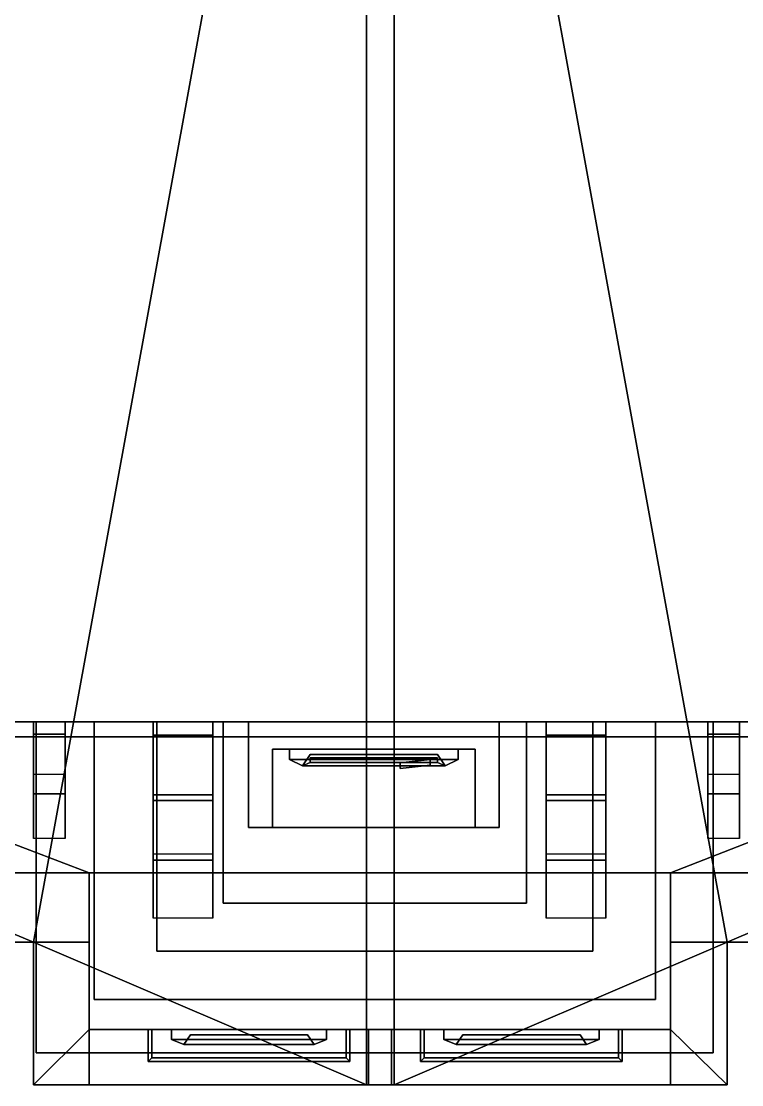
# Model space of a CAD drawing. Extents: x -3.19 to 3.22, y -3.15 to 2.27.
# Drawn here: x -0.96 to 1.018, y -3.149 to -0.227 of the extents above; entities that cross this region are included whole.
import ezdxf

# ---------------------------------------------------------------- set-up
doc = ezdxf.new("R2010")
doc.units = 0

msp = doc.modelspace()

# ---------------------------------------------------------------- linework, layer by layer
for points in [[(-2.0943, -2.2692, 4.6221), (-0.9264, -2.7572, 5.7652), (-0.0121, 2.2683, 6.7343), (-2.0943, 2.2683, 4.6221)], [(-0.0121, 2.2683, 6.7343), (-0.9264, -2.7572, 5.7652), (-0.0121, -3.1493, 6.7343)], [(-0.0121, 2.2683, 6.7343), (-0.0121, -3.1493, 6.7343), (0.0638, -3.1493, 6.7343), (0.0638, 2.2683, 6.7343)], [(0.0638, -3.1493, 6.7343), (0.9781, -2.7572, 5.8105), (0.0638, 2.2683, 6.7343)], [(2.1204, 2.2683, 4.6298), (0.0638, 2.2683, 6.7343), (0.9781, -2.7572, 5.8105), (2.1204, -2.2692, 4.6298)], [(-2.7312, -2.1525, 2.0557), (2.7312, -2.1525, 2.0557), (2.7593, -2.1931, 2.103), (-2.7593, -2.1931, 2.103)], [(-2.7312, -2.1525, 2.0557), (-2.7312, -2.1525), (2.7312, -2.1525), (2.7312, -2.1525, 2.0557)], [(-0.9267, -2.1525, 1.6046), (-0.8395, -2.1525, 1.6046), (-0.8395, -2.35, 1.9935), (-0.9267, -2.35, 1.9935)], [(-0.8395, -2.1525, 1.9343), (-0.9267, -2.1525, 1.9343), (-0.9267, -2.1862, 1.9935), (-0.8395, -2.1862, 1.9935)], [(-0.9267, -2.1525, 1.9343), (-0.9267, -2.1525, 1.6046), (-0.9267, -2.35, 1.9935), (-0.9267, -2.1862, 1.9935)], [(-0.9188, -3.0613, 0.1536), (0.9402, -3.0613, 0.1536), (0.9402, -2.1525, 0.1536), (-0.9188, -2.1525, 0.1536)], [(-0.9188, -3.0613), (-0.9188, -3.0613, 0.1536), (-0.9188, -2.1525, 0.1536), (-0.9188, -2.1525)], [(-0.8395, -2.1525, 1.6046), (-0.8395, -2.1525, 1.9343), (-0.8395, -2.1862, 1.9935), (-0.8395, -2.35, 1.9935)], [(-0.7602, -2.9154, 0.2917), (0.7815, -2.9154, 0.2917), (0.7815, -2.1525, 0.2917), (-0.7602, -2.1525, 0.2917)], [(-0.7602, -2.9154, 0.1536), (-0.7602, -2.9154, 0.2917), (-0.7602, -2.1525, 0.2917), (-0.7602, -2.1525, 0.1536)], [(-0.5979, -2.3527, 1.3494), (-0.5979, -2.1525, 0.6097), (-0.4341, -2.1525, 0.6097), (-0.4341, -2.3527, 1.3494)], [(-0.5979, -2.1525, 1.2205), (-0.5979, -2.1889, 1.3494), (-0.4341, -2.1889, 1.3494), (-0.4341, -2.1525, 1.2205)], [(-0.5979, -2.1525, 0.6097), (-0.5979, -2.3527, 1.3494), (-0.5979, -2.1889, 1.3494), (-0.5979, -2.1525, 1.2205)], [(-0.5882, -2.7822, 0.4279), (0.6095, -2.7822, 0.4279), (0.6095, -2.1525, 0.4279), (-0.5882, -2.1525, 0.4279)], [(-0.5882, -2.7822, 0.2917), (-0.5882, -2.7822, 0.4279), (-0.5882, -2.1525, 0.4279), (-0.5882, -2.1525, 0.2917)], [(-0.4341, -2.1525, 1.2205), (-0.4341, -2.1889, 1.3494), (-0.4341, -2.3527, 1.3494), (-0.4341, -2.1525, 0.6097)], [(-0.4059, -2.6506, 0.5452), (0.4273, -2.6506, 0.5452), (0.4273, -2.1525, 0.5452), (-0.4059, -2.1525, 0.5452)], [(-0.4059, -2.6506, 0.4279), (-0.4059, -2.6506, 0.5452), (-0.4059, -2.1525, 0.5452), (-0.4059, -2.1525, 0.4279)], [(-0.3361, -2.4422, 1.9616), (0.3522, -2.4422, 1.9616), (0.3522, -2.1525, 1.9616), (-0.3361, -2.1525, 1.9616)], [(-0.3361, -2.4422, 0.5452), (-0.3361, -2.4422, 1.9616), (-0.3361, -2.1525, 1.9616), (-0.3361, -2.1525, 0.5452)], [(0.3522, -2.1525, 0.5452), (0.3522, -2.1525, 1.9616), (0.3522, -2.4422, 1.9616), (0.3522, -2.4422, 0.5452)], [(0.4273, -2.1525, 0.4279), (0.4273, -2.1525, 0.5452), (0.4273, -2.6506, 0.5452), (0.4273, -2.6506, 0.4279)], [(0.4812, -2.1525, 0.6097), (0.4812, -2.3527, 1.3494), (0.4812, -2.1889, 1.3494), (0.4812, -2.1525, 1.2205)], [(0.4812, -2.1525, 1.2205), (0.4812, -2.1889, 1.3494), (0.645, -2.1889, 1.3494), (0.645, -2.1525, 1.2205)], [(0.4812, -2.3527, 1.3494), (0.4812, -2.1525, 0.6097), (0.645, -2.1525, 0.6097), (0.645, -2.3527, 1.3494)], [(0.6095, -2.1525, 0.2917), (0.6095, -2.1525, 0.4279), (0.6095, -2.7822, 0.4279), (0.6095, -2.7822, 0.2917)], [(0.645, -2.1525, 1.2205), (0.645, -2.1889, 1.3494), (0.645, -2.3527, 1.3494), (0.645, -2.1525, 0.6097)], [(0.7815, -2.1525, 0.1536), (0.7815, -2.1525, 0.2917), (0.7815, -2.9154, 0.2917), (0.7815, -2.9154, 0.1536)], [(0.925, -2.1525, 1.6046), (1.0123, -2.1525, 1.6046), (1.0123, -2.35, 1.9935), (0.925, -2.35, 1.9935)], [(1.0123, -2.1525, 1.9343), (0.925, -2.1525, 1.9343), (0.925, -2.1862, 1.9935), (1.0123, -2.1862, 1.9935)], [(0.925, -2.1525, 1.9343), (0.925, -2.1525, 1.6046), (0.925, -2.35, 1.9935), (0.925, -2.1862, 1.9935)], [(0.9402, -2.1525), (0.9402, -2.1525, 0.1536), (0.9402, -3.0613, 0.1536), (0.9402, -3.0613)], [(1.0123, -2.1525, 1.6046), (1.0123, -2.1525, 1.9343), (1.0123, -2.1862, 1.9935), (1.0123, -2.35, 1.9935)], [(-0.9267, -2.1862, 1.9935), (-0.9267, -2.35, 1.9935), (-0.9267, -2.4725, 2.1501), (-0.9267, -2.2956, 2.1501)], [(-0.8395, -2.1862, 1.9935), (-0.9267, -2.1862, 1.9935), (-0.9267, -2.2956, 2.1501), (-0.8395, -2.2956, 2.1501)], [(-0.8395, -2.35, 1.9935), (-0.8395, -2.1862, 1.9935), (-0.8395, -2.2956, 2.1501), (-0.8395, -2.4725, 2.1501)], [(-0.5979, -2.1889, 1.3494), (-0.5979, -2.3527, 1.3494), (-0.5979, -2.5325, 1.848), (-0.5979, -2.3687, 1.848)], [(-0.4341, -2.1889, 1.3494), (-0.5979, -2.1889, 1.3494), (-0.5979, -2.3687, 1.848), (-0.4341, -2.3687, 1.848)], [(-0.4341, -2.3527, 1.3494), (-0.4341, -2.1889, 1.3494), (-0.4341, -2.3687, 1.848), (-0.4341, -2.5325, 1.848)], [(0.645, -2.1889, 1.3494), (0.4812, -2.1889, 1.3494), (0.4812, -2.3687, 1.848), (0.645, -2.3687, 1.848)], [(0.4812, -2.1889, 1.3494), (0.4812, -2.3527, 1.3494), (0.4812, -2.5325, 1.848), (0.4812, -2.3687, 1.848)], [(0.645, -2.3527, 1.3494), (0.645, -2.1889, 1.3494), (0.645, -2.3687, 1.848), (0.645, -2.5325, 1.848)], [(0.925, -2.1862, 1.9935), (0.925, -2.35, 1.9935), (0.925, -2.4725, 2.1501), (0.925, -2.2956, 2.1501)], [(1.0123, -2.1862, 1.9935), (0.925, -2.1862, 1.9935), (0.925, -2.2956, 2.1501), (1.0123, -2.2956, 2.1501)], [(1.0123, -2.35, 1.9935), (1.0123, -2.1862, 1.9935), (1.0123, -2.2956, 2.1501), (1.0123, -2.4725, 2.1501)], [(1.7802, -2.1931, 2.1501), (-1.752, -2.1931, 2.1501), (-2.7593, -2.1931, 2.103), (2.7593, -2.1931, 2.103)], [(-0.7732, -2.5666, 2.1501), (-1.752, -2.5666, 2.1501), (-1.752, -2.1931, 2.1501)], [(-1.752, -2.1931, 2.1501), (1.7802, -2.1931, 2.1501), (0.8229, -2.5666, 2.1501), (-0.7732, -2.5666, 2.1501)], [(1.7802, -2.5666, 2.1501), (0.8229, -2.5666, 2.1501), (1.7802, -2.1931, 2.1501)], [(0.2864, -2.4422, 1.8872), (-0.2702, -2.4422, 1.8872), (-0.2702, -2.2277, 1.8872), (0.2864, -2.2277, 1.8872)], [(-0.2702, -2.4422, 1.8872), (-0.2702, -2.4422, 0.5452), (-0.2702, -2.2277, 0.5452), (-0.2702, -2.2277, 1.8872)], [(-0.2702, -2.2277, 0.5452), (0.2864, -2.2277, 0.5452), (0.2864, -2.2277, 1.8872), (-0.2702, -2.2277, 1.8872)], [(-0.2234, -2.2277, 1.664), (-0.2234, -2.2558, 1.664), (0.2395, -2.2558, 1.664), (0.2395, -2.2277, 1.664)], [(0.2395, -2.2277, 0.554), (0.2395, -2.2558, 0.554), (-0.2234, -2.2558, 0.554), (-0.2234, -2.2277, 0.554)], [(-0.2234, -2.2558, 0.554), (-0.2234, -2.2558, 1.3604), (-0.2234, -2.2277, 1.3604), (-0.2234, -2.2277, 0.554)], [(-0.2234, -2.2558, 1.3604), (-0.2234, -2.2558, 1.664), (-0.2234, -2.2277, 1.664), (-0.2234, -2.2277, 1.3604)], [(-0.1875, -2.2733, 1.321), (0.2036, -2.2733, 1.321), (0.1826, -2.242, 1.3492), (-0.1664, -2.242, 1.3492)], [(-0.1875, -2.2733, 1.6205), (-0.1875, -2.2733, 1.321), (-0.1664, -2.242, 1.3492), (-0.1664, -2.242, 1.5719)], [(0.2036, -2.2733, 1.6205), (-0.1875, -2.2733, 1.6205), (-0.1664, -2.242, 1.5719), (0.1826, -2.242, 1.5719)], [(-0.1664, -2.242, 1.5719), (-0.1664, -2.242, 1.3492), (0.1826, -2.242, 1.3492), (0.1826, -2.242, 1.5719)], [(0.2036, -2.2733, 1.321), (0.2036, -2.2733, 1.6205), (0.1826, -2.242, 1.5719), (0.1826, -2.242, 1.3492)], [(0.2395, -2.2558, 1.664), (0.2395, -2.2558, 1.3604), (0.2395, -2.2277, 1.3604), (0.2395, -2.2277, 1.664)], [(0.2395, -2.2558, 1.3604), (0.2395, -2.2558, 0.554), (0.2395, -2.2277, 0.554), (0.2395, -2.2277, 1.3604)], [(0.2864, -2.4422, 0.5452), (0.2864, -2.4422, 1.8872), (0.2864, -2.2277, 1.8872), (0.2864, -2.2277, 0.5452)], [(-2.0943, -2.2692, 4.6221), (-2.0943, -2.7572, 4.6221), (-0.9264, -2.7572, 5.7652)], [(-0.2234, -2.2558, 0.554), (0.2395, -2.2558, 0.554), (0.2036, -2.2733, 0.6011), (-0.1875, -2.2733, 0.6011)], [(0.2395, -2.2558, 1.664), (-0.2234, -2.2558, 1.664), (-0.1875, -2.2733, 1.6205), (0.2036, -2.2733, 1.6205)], [(-0.2234, -2.2558, 1.664), (-0.2234, -2.2558, 1.3604), (-0.1875, -2.2733, 1.321), (-0.1875, -2.2733, 1.6205)], [(-0.2234, -2.2558, 1.3604), (-0.2234, -2.2558, 0.554), (-0.1875, -2.2733, 0.6011), (-0.1875, -2.2733, 1.321)], [(0.2036, -2.2733, 1.321), (-0.1875, -2.2733, 1.321), (-0.1664, -2.2636, 1.2915), (0.1826, -2.2636, 1.2915)], [(-0.1875, -2.2733, 1.321), (-0.1875, -2.2733, 0.6011), (-0.1664, -2.2636, 0.6598), (-0.1664, -2.2636, 1.2915)], [(-0.1875, -2.2733, 0.6011), (0.2036, -2.2733, 0.6011), (0.1826, -2.2636, 0.6598), (-0.1664, -2.2636, 0.6598)], [(-0.1664, -2.2636, 0.6598), (0.1826, -2.2636, 0.6598), (0.1826, -2.2508, 0.6578), (-0.1664, -2.2508, 0.6578)], [(-0.1664, -2.2636, 1.2915), (-0.1664, -2.2636, 0.6598), (-0.1664, -2.2508, 0.6578), (-0.1664, -2.2508, 1.2894)], [(0.1826, -2.2636, 1.2915), (-0.1664, -2.2636, 1.2915), (-0.1664, -2.2508, 1.2894), (0.1826, -2.2508, 1.2894)], [(-0.1664, -2.2508, 1.2894), (-0.1664, -2.2508, 0.6578), (0.1826, -2.2508, 0.6578), (0.1826, -2.2508, 1.2894)], [(0.1626, -2.2555, 1.0066), (0.1626, -2.2711, 1.0066), (0.0801, -2.2801, 1.0066), (0.0801, -2.2646, 1.0066)], [(0.0801, -2.2646, 1.0274), (0.0801, -2.2801, 1.0274), (0.1626, -2.2711, 1.0274), (0.1626, -2.2555, 1.0274)], [(0.0801, -2.2646, 1.0066), (0.0801, -2.2801, 1.0066), (0.0801, -2.2801, 1.0274), (0.0801, -2.2646, 1.0274)], [(0.1626, -2.2711, 1.0274), (0.0801, -2.2801, 1.0274), (0.0801, -2.2801, 1.0066), (0.1626, -2.2711, 1.0066)], [(0.1626, -2.2555, 1.0274), (0.1626, -2.2711, 1.0274), (0.1626, -2.2711, 1.0066), (0.1626, -2.2555, 1.0066)], [(0.1826, -2.2636, 0.6598), (0.1826, -2.2636, 1.2915), (0.1826, -2.2508, 1.2894), (0.1826, -2.2508, 0.6578)], [(0.2036, -2.2733, 0.6011), (0.2036, -2.2733, 1.321), (0.1826, -2.2636, 1.2915), (0.1826, -2.2636, 0.6598)], [(0.2395, -2.2558, 0.554), (0.2395, -2.2558, 1.3604), (0.2036, -2.2733, 1.321), (0.2036, -2.2733, 0.6011)], [(0.2395, -2.2558, 1.3604), (0.2395, -2.2558, 1.664), (0.2036, -2.2733, 1.6205), (0.2036, -2.2733, 1.321)], [(0.9781, -2.7572, 5.8105), (2.1204, -2.7572, 4.6298), (2.1204, -2.2692, 4.6298)], [(-0.9267, -2.35, 1.9935), (-0.8395, -2.35, 1.9935), (-0.8395, -2.4725, 2.1501), (-0.9267, -2.4725, 2.1501)], [(-0.5979, -2.3527, 1.3494), (-0.4341, -2.3527, 1.3494), (-0.4341, -2.5325, 1.848), (-0.5979, -2.5325, 1.848)], [(0.4812, -2.3527, 1.3494), (0.645, -2.3527, 1.3494), (0.645, -2.5325, 1.848), (0.4812, -2.5325, 1.848)], [(0.925, -2.35, 1.9935), (1.0123, -2.35, 1.9935), (1.0123, -2.4725, 2.1501), (0.925, -2.4725, 2.1501)], [(-0.4341, -2.3687, 1.848), (-0.5979, -2.3687, 1.848), (-0.5979, -2.5146, 2.1501), (-0.4341, -2.5146, 2.1501)], [(-0.5979, -2.3687, 1.848), (-0.5979, -2.5325, 1.848), (-0.5979, -2.6917, 2.1501), (-0.5979, -2.5146, 2.1501)], [(-0.4341, -2.5325, 1.848), (-0.4341, -2.3687, 1.848), (-0.4341, -2.5146, 2.1501), (-0.4341, -2.6917, 2.1501)], [(0.4812, -2.3687, 1.848), (0.4812, -2.5325, 1.848), (0.4812, -2.6917, 2.1501), (0.4812, -2.5146, 2.1501)], [(0.645, -2.3687, 1.848), (0.4812, -2.3687, 1.848), (0.4812, -2.5146, 2.1501), (0.645, -2.5146, 2.1501)], [(0.645, -2.5325, 1.848), (0.645, -2.3687, 1.848), (0.645, -2.5146, 2.1501), (0.645, -2.6917, 2.1501)], [(-0.3361, -2.4422, 1.9616), (-0.3361, -2.4422, 0.5452), (-0.2702, -2.4422, 0.5452), (-0.2702, -2.4422, 1.8872)], [(0.3522, -2.4422, 1.9616), (-0.3361, -2.4422, 1.9616), (-0.2702, -2.4422, 1.8872), (0.2864, -2.4422, 1.8872)], [(0.3522, -2.4422, 0.5452), (0.3522, -2.4422, 1.9616), (0.2864, -2.4422, 1.8872), (0.2864, -2.4422, 0.5452)], [(-0.5979, -2.5325, 1.848), (-0.4341, -2.5325, 1.848), (-0.4341, -2.6917, 2.1501), (-0.5979, -2.6917, 2.1501)], [(0.4812, -2.5325, 1.848), (0.645, -2.5325, 1.848), (0.645, -2.6917, 2.1501), (0.4812, -2.6917, 2.1501)], [(-0.7732, -2.5666, 2.1501), (-0.7732, -2.5666, 5.7399), (-1.752, -2.5666, 4.7883), (-1.752, -2.5666, 2.1501)], [(-1.752, -2.7572, 4.7883), (-1.752, -2.5666, 4.7883), (-0.7732, -2.5666, 5.7399), (-0.7732, -2.7572, 5.7399)], [(0.8229, -2.9978, 2.1501), (-0.7732, -2.9978, 2.1501), (-0.7732, -2.5666, 2.1501), (0.8229, -2.5666, 2.1501)], [(-0.7732, -2.9978, 2.1501), (-0.7732, -2.7572, 5.7399), (-0.7732, -2.5666, 5.7399), (-0.7732, -2.5666, 2.1501)], [(0.8229, -2.5666, 5.7399), (0.8229, -2.5666, 2.1501), (1.7802, -2.5666, 2.1501), (1.7802, -2.5666, 4.7883)], [(1.7802, -2.7572, 4.7883), (0.8229, -2.7572, 5.7399), (0.8229, -2.5666, 5.7399), (1.7802, -2.5666, 4.7883)], [(0.8229, -2.9978, 2.1501), (0.8229, -2.5666, 2.1501), (0.8229, -2.5666, 5.7399), (0.8229, -2.7572, 5.7399)], [(-0.4059, -2.6506, 0.5452), (-0.4059, -2.6506, 0.4279), (0.4273, -2.6506, 0.4279), (0.4273, -2.6506, 0.5452)], [(-0.7732, -2.7572, 5.7399), (-0.9264, -2.7572, 5.7652), (-2.0943, -2.7572, 4.6221), (-1.752, -2.7572, 4.7883)], [(-0.9264, -3.1493, 5.7652), (-0.0121, -3.1493, 6.7343), (-0.9264, -2.7572, 5.7652)], [(-0.9264, -3.1493, 5.7652), (-0.9264, -2.7572, 5.7652), (-0.7732, -2.7572, 5.7399), (-0.7732, -2.9978, 5.7399)], [(-0.7732, -2.9978, 5.7399), (-0.7732, -2.7572, 5.7399), (-0.7732, -2.9978, 2.1501)], [(0.9781, -2.7572, 5.8105), (0.0638, -3.1493, 6.7343), (0.9781, -3.1493, 5.8105)], [(1.7802, -2.7572, 4.7883), (2.1204, -2.7572, 4.6298), (0.9781, -2.7572, 5.8105), (0.8229, -2.7572, 5.7399)], [(0.8229, -2.7572, 5.7399), (0.8229, -2.9978, 5.7399), (0.8229, -2.9978, 2.1501)], [(0.9781, -3.1493, 5.8105), (0.8229, -2.9978, 5.7399), (0.8229, -2.7572, 5.7399), (0.9781, -2.7572, 5.8105)], [(-0.5882, -2.7822, 0.4279), (-0.5882, -2.7822, 0.2917), (0.6095, -2.7822, 0.2917), (0.6095, -2.7822, 0.4279)], [(-0.7602, -2.9154, 0.2917), (-0.7602, -2.9154, 0.1536), (0.7815, -2.9154, 0.1536), (0.7815, -2.9154, 0.2917)], [(-0.7732, -3.1493, 5.7399), (-0.9264, -3.1493, 5.7652), (-0.7732, -2.9978, 5.7399)], [(-0.7732, -2.9978, 5.7399), (-0.7732, -2.9978, 2.1501), (0.8229, -2.9978, 2.1501), (0.8229, -2.9978, 5.7399)], [(-0.7732, -2.9978, 5.7399), (0.8229, -2.9978, 5.7399), (0.0566, -2.9978, 6.552), (-0.007, -2.9978, 6.552)], [(-0.007, -2.9978, 6.552), (-0.007, -3.1493, 6.552), (-0.7732, -3.1493, 5.7399), (-0.7732, -2.9978, 5.7399)], [(-0.0578, -3.0851, 4.9013), (-0.0578, -2.9978, 4.9013), (-0.6116, -2.9978, 4.9013), (-0.6116, -3.0851, 4.9013)], [(-0.6016, -3.0751, 4.8727), (-0.6116, -3.0851, 4.9013), (-0.6116, -2.9978, 4.9013), (-0.6016, -2.9978, 4.8727)], [(-0.0578, -3.0851, 3.8407), (-0.0578, -2.9978, 3.8407), (-0.6116, -2.9978, 3.8407), (-0.6116, -3.0851, 3.8407)], [(-0.6016, -3.0751, 3.8121), (-0.6116, -3.0851, 3.8407), (-0.6116, -2.9978, 3.8407), (-0.6016, -2.9978, 3.8121)], [(-0.0578, -3.0851, 2.5543), (-0.0578, -2.9978, 2.5543), (-0.6116, -2.9978, 2.5543), (-0.6116, -3.0851, 2.5543)], [(-0.6016, -3.0751, 2.5257), (-0.6116, -3.0851, 2.5543), (-0.6116, -2.9978, 2.5543), (-0.6016, -2.9978, 2.5257)], [(-0.6016, -3.0751, 4.8727), (-0.6016, -2.9978, 4.8727), (-0.0678, -2.9978, 4.8727), (-0.0678, -3.0751, 4.8727)], [(-0.6016, -3.0751, 3.8121), (-0.6016, -2.9978, 3.8121), (-0.0678, -2.9978, 3.8121), (-0.0678, -3.0751, 3.8121)], [(-0.6016, -3.0751, 2.5257), (-0.6016, -2.9978, 2.5257), (-0.0678, -2.9978, 2.5257), (-0.0678, -3.0751, 2.5257)], [(-0.5477, -2.9978, 5.7208), (-0.5477, -3.0246, 5.7208), (-0.1217, -3.0246, 5.7208), (-0.1217, -2.9978, 5.7208)], [(-0.5477, -3.0246, 5.7208), (-0.5477, -2.9978, 5.7208), (-0.5477, -2.9978, 4.9013), (-0.5477, -3.0246, 4.9013)], [(-0.5477, -2.9978, 4.6601), (-0.5477, -3.0246, 4.6601), (-0.1217, -3.0246, 4.6601), (-0.1217, -2.9978, 4.6601)], [(-0.5477, -3.0246, 4.6601), (-0.5477, -2.9978, 4.6601), (-0.5477, -2.9978, 3.8407), (-0.5477, -3.0246, 3.8407)], [(-0.5477, -2.9978, 3.3737), (-0.5477, -3.0246, 3.3737), (-0.1217, -3.0246, 3.3737), (-0.1217, -2.9978, 3.3737)], [(-0.5477, -3.0246, 3.3737), (-0.5477, -2.9978, 3.3737), (-0.5477, -2.9978, 2.5543), (-0.5477, -3.0246, 2.5543)], [(-0.1217, -3.0246, 4.9013), (-0.1217, -2.9978, 4.9013), (-0.1217, -2.9978, 5.7208), (-0.1217, -3.0246, 5.7208)], [(-0.1217, -3.0246, 3.8407), (-0.1217, -2.9978, 3.8407), (-0.1217, -2.9978, 4.6601), (-0.1217, -3.0246, 4.6601)], [(-0.1217, -3.0246, 2.5543), (-0.1217, -2.9978, 2.5543), (-0.1217, -2.9978, 3.3737), (-0.1217, -3.0246, 3.3737)], [(-0.0678, -3.0751, 4.8727), (-0.0678, -2.9978, 4.8727), (-0.0578, -2.9978, 4.9013), (-0.0578, -3.0851, 4.9013)], [(-0.0678, -3.0751, 3.8121), (-0.0678, -2.9978, 3.8121), (-0.0578, -2.9978, 3.8407), (-0.0578, -3.0851, 3.8407)], [(-0.0678, -3.0751, 2.5257), (-0.0678, -2.9978, 2.5257), (-0.0578, -2.9978, 2.5543), (-0.0578, -3.0851, 2.5543)], [(0.0566, -2.9978, 6.552), (0.0566, -3.1493, 6.552), (-0.007, -3.1493, 6.552), (-0.007, -2.9978, 6.552)], [(0.0566, -2.9978, 6.552), (0.8229, -2.9978, 5.7399), (0.8229, -3.1493, 5.7399), (0.0566, -3.1493, 6.552)], [(0.6902, -3.0851, 4.9013), (0.6902, -2.9978, 4.9013), (0.1365, -2.9978, 4.9013), (0.1365, -3.0851, 4.9013)], [(0.1465, -3.0751, 4.8727), (0.1365, -3.0851, 4.9013), (0.1365, -2.9978, 4.9013), (0.1465, -2.9978, 4.8727)], [(0.6902, -3.0851, 3.8407), (0.6902, -2.9978, 3.8407), (0.1365, -2.9978, 3.8407), (0.1365, -3.0851, 3.8407)], [(0.1465, -3.0751, 3.8121), (0.1365, -3.0851, 3.8407), (0.1365, -2.9978, 3.8407), (0.1465, -2.9978, 3.8121)], [(0.6902, -3.0851, 2.5543), (0.6902, -2.9978, 2.5543), (0.1365, -2.9978, 2.5543), (0.1365, -3.0851, 2.5543)], [(0.1465, -3.0751, 2.5257), (0.1365, -3.0851, 2.5543), (0.1365, -2.9978, 2.5543), (0.1465, -2.9978, 2.5257)], [(0.1465, -3.0751, 4.8727), (0.1465, -2.9978, 4.8727), (0.6802, -2.9978, 4.8727), (0.6802, -3.0751, 4.8727)], [(0.1465, -3.0751, 3.8121), (0.1465, -2.9978, 3.8121), (0.6802, -2.9978, 3.8121), (0.6802, -3.0751, 3.8121)], [(0.1465, -3.0751, 2.5257), (0.1465, -2.9978, 2.5257), (0.6802, -2.9978, 2.5257), (0.6802, -3.0751, 2.5257)], [(0.2004, -2.9978, 5.7208), (0.2004, -3.0246, 5.7208), (0.6263, -3.0246, 5.7208), (0.6263, -2.9978, 5.7208)], [(0.2004, -3.0246, 5.7208), (0.2004, -2.9978, 5.7208), (0.2004, -2.9978, 4.9013), (0.2004, -3.0246, 4.9013)], [(0.2004, -2.9978, 4.6601), (0.2004, -3.0246, 4.6601), (0.6263, -3.0246, 4.6601), (0.6263, -2.9978, 4.6601)], [(0.2004, -3.0246, 4.6601), (0.2004, -2.9978, 4.6601), (0.2004, -2.9978, 3.8407), (0.2004, -3.0246, 3.8407)], [(0.2004, -2.9978, 3.3737), (0.2004, -3.0246, 3.3737), (0.6263, -3.0246, 3.3737), (0.6263, -2.9978, 3.3737)], [(0.2004, -3.0246, 3.3737), (0.2004, -2.9978, 3.3737), (0.2004, -2.9978, 2.5543), (0.2004, -3.0246, 2.5543)], [(0.6263, -3.0246, 4.9013), (0.6263, -2.9978, 4.9013), (0.6263, -2.9978, 5.7208), (0.6263, -3.0246, 5.7208)], [(0.6263, -3.0246, 3.8407), (0.6263, -2.9978, 3.8407), (0.6263, -2.9978, 4.6601), (0.6263, -3.0246, 4.6601)], [(0.6263, -3.0246, 2.5543), (0.6263, -2.9978, 2.5543), (0.6263, -2.9978, 3.3737), (0.6263, -3.0246, 3.3737)], [(0.6802, -3.0751, 4.8727), (0.6802, -2.9978, 4.8727), (0.6902, -2.9978, 4.9013), (0.6902, -3.0851, 4.9013)], [(0.6802, -3.0751, 3.8121), (0.6802, -2.9978, 3.8121), (0.6902, -2.9978, 3.8407), (0.6902, -3.0851, 3.8407)], [(0.6802, -3.0751, 2.5257), (0.6802, -2.9978, 2.5257), (0.6902, -2.9978, 2.5543), (0.6902, -3.0851, 2.5543)], [(0.8229, -2.9978, 5.7399), (0.9781, -3.1493, 5.8105), (0.8229, -3.1493, 5.7399)], [(-0.1217, -3.0246, 4.9013), (-0.1558, -3.0384, 4.9282), (-0.5136, -3.0384, 4.9282), (-0.5477, -3.0246, 4.9013)], [(-0.5477, -3.0246, 5.7208), (-0.5136, -3.0384, 5.6922), (-0.1558, -3.0384, 5.6922), (-0.1217, -3.0246, 5.7208)], [(-0.5136, -3.0384, 5.6922), (-0.5477, -3.0246, 5.7208), (-0.5477, -3.0246, 4.9013), (-0.5136, -3.0384, 4.9282)], [(-0.1217, -3.0246, 3.8407), (-0.1558, -3.0384, 3.8675), (-0.5136, -3.0384, 3.8675), (-0.5477, -3.0246, 3.8407)], [(-0.5477, -3.0246, 4.6601), (-0.5136, -3.0384, 4.6316), (-0.1558, -3.0384, 4.6316), (-0.1217, -3.0246, 4.6601)], [(-0.5136, -3.0384, 4.6316), (-0.5477, -3.0246, 4.6601), (-0.5477, -3.0246, 3.8407), (-0.5136, -3.0384, 3.8675)], [(-0.1217, -3.0246, 2.5543), (-0.1558, -3.0384, 2.5811), (-0.5136, -3.0384, 2.5811), (-0.5477, -3.0246, 2.5543)], [(-0.5477, -3.0246, 3.3737), (-0.5136, -3.0384, 3.3452), (-0.1558, -3.0384, 3.3452), (-0.1217, -3.0246, 3.3737)], [(-0.5136, -3.0384, 3.3452), (-0.5477, -3.0246, 3.3737), (-0.5477, -3.0246, 2.5543), (-0.5136, -3.0384, 2.5811)], [(-0.5136, -3.0384, 4.9282), (-0.4957, -3.012, 4.9434), (-0.4957, -3.012, 5.6769), (-0.5136, -3.0384, 5.6922)], [(-0.5136, -3.0384, 5.6922), (-0.4957, -3.012, 5.6769), (-0.1737, -3.012, 5.6769), (-0.1558, -3.0384, 5.6922)], [(-0.1558, -3.0384, 4.9282), (-0.1737, -3.012, 4.9434), (-0.4957, -3.012, 4.9434), (-0.5136, -3.0384, 4.9282)], [(-0.5136, -3.0384, 3.8675), (-0.4957, -3.012, 3.8828), (-0.4957, -3.012, 4.6163), (-0.5136, -3.0384, 4.6316)], [(-0.5136, -3.0384, 4.6316), (-0.4957, -3.012, 4.6163), (-0.1737, -3.012, 4.6163), (-0.1558, -3.0384, 4.6316)], [(-0.1558, -3.0384, 3.8675), (-0.1737, -3.012, 3.8828), (-0.4957, -3.012, 3.8828), (-0.5136, -3.0384, 3.8675)], [(-0.5136, -3.0384, 2.5811), (-0.4957, -3.012, 2.5964), (-0.4957, -3.012, 3.3299), (-0.5136, -3.0384, 3.3452)], [(-0.5136, -3.0384, 3.3452), (-0.4957, -3.012, 3.3299), (-0.1737, -3.012, 3.3299), (-0.1558, -3.0384, 3.3452)], [(-0.1558, -3.0384, 2.5811), (-0.1737, -3.012, 2.5964), (-0.4957, -3.012, 2.5964), (-0.5136, -3.0384, 2.5811)], [(-0.1737, -3.012, 4.9434), (-0.1737, -3.012, 5.6769), (-0.4957, -3.012, 5.6769), (-0.4957, -3.012, 4.9434)], [(-0.1737, -3.012, 3.8828), (-0.1737, -3.012, 4.6163), (-0.4957, -3.012, 4.6163), (-0.4957, -3.012, 3.8828)], [(-0.1737, -3.012, 2.5964), (-0.1737, -3.012, 3.3299), (-0.4957, -3.012, 3.3299), (-0.4957, -3.012, 2.5964)], [(-0.1558, -3.0384, 5.6922), (-0.1737, -3.012, 5.6769), (-0.1737, -3.012, 4.9434), (-0.1558, -3.0384, 4.9282)], [(-0.1558, -3.0384, 4.6316), (-0.1737, -3.012, 4.6163), (-0.1737, -3.012, 3.8828), (-0.1558, -3.0384, 3.8675)], [(-0.1558, -3.0384, 3.3452), (-0.1737, -3.012, 3.3299), (-0.1737, -3.012, 2.5964), (-0.1558, -3.0384, 2.5811)], [(-0.1217, -3.0246, 5.7208), (-0.1558, -3.0384, 5.6922), (-0.1558, -3.0384, 4.9282), (-0.1217, -3.0246, 4.9013)], [(-0.1217, -3.0246, 4.6601), (-0.1558, -3.0384, 4.6316), (-0.1558, -3.0384, 3.8675), (-0.1217, -3.0246, 3.8407)], [(-0.1217, -3.0246, 3.3737), (-0.1558, -3.0384, 3.3452), (-0.1558, -3.0384, 2.5811), (-0.1217, -3.0246, 2.5543)], [(0.6263, -3.0246, 4.9013), (0.5923, -3.0384, 4.9282), (0.2344, -3.0384, 4.9282), (0.2004, -3.0246, 4.9013)], [(0.2004, -3.0246, 5.7208), (0.2344, -3.0384, 5.6922), (0.5923, -3.0384, 5.6922), (0.6263, -3.0246, 5.7208)], [(0.2344, -3.0384, 5.6922), (0.2004, -3.0246, 5.7208), (0.2004, -3.0246, 4.9013), (0.2344, -3.0384, 4.9282)], [(0.6263, -3.0246, 3.8407), (0.5923, -3.0384, 3.8675), (0.2344, -3.0384, 3.8675), (0.2004, -3.0246, 3.8407)], [(0.2004, -3.0246, 4.6601), (0.2344, -3.0384, 4.6316), (0.5923, -3.0384, 4.6316), (0.6263, -3.0246, 4.6601)], [(0.2344, -3.0384, 4.6316), (0.2004, -3.0246, 4.6601), (0.2004, -3.0246, 3.8407), (0.2344, -3.0384, 3.8675)], [(0.6263, -3.0246, 2.5543), (0.5923, -3.0384, 2.5811), (0.2344, -3.0384, 2.5811), (0.2004, -3.0246, 2.5543)], [(0.2004, -3.0246, 3.3737), (0.2344, -3.0384, 3.3452), (0.5923, -3.0384, 3.3452), (0.6263, -3.0246, 3.3737)], [(0.2344, -3.0384, 3.3452), (0.2004, -3.0246, 3.3737), (0.2004, -3.0246, 2.5543), (0.2344, -3.0384, 2.5811)], [(0.2344, -3.0384, 4.9282), (0.2523, -3.012, 4.9434), (0.2523, -3.012, 5.6769), (0.2344, -3.0384, 5.6922)], [(0.2344, -3.0384, 5.6922), (0.2523, -3.012, 5.6769), (0.5744, -3.012, 5.6769), (0.5923, -3.0384, 5.6922)], [(0.5923, -3.0384, 4.9282), (0.5744, -3.012, 4.9434), (0.2523, -3.012, 4.9434), (0.2344, -3.0384, 4.9282)], [(0.2344, -3.0384, 3.8675), (0.2523, -3.012, 3.8828), (0.2523, -3.012, 4.6163), (0.2344, -3.0384, 4.6316)], [(0.2344, -3.0384, 4.6316), (0.2523, -3.012, 4.6163), (0.5744, -3.012, 4.6163), (0.5923, -3.0384, 4.6316)], [(0.5923, -3.0384, 3.8675), (0.5744, -3.012, 3.8828), (0.2523, -3.012, 3.8828), (0.2344, -3.0384, 3.8675)], [(0.2344, -3.0384, 2.5811), (0.2523, -3.012, 2.5964), (0.2523, -3.012, 3.3299), (0.2344, -3.0384, 3.3452)], [(0.2344, -3.0384, 3.3452), (0.2523, -3.012, 3.3299), (0.5744, -3.012, 3.3299), (0.5923, -3.0384, 3.3452)], [(0.5923, -3.0384, 2.5811), (0.5744, -3.012, 2.5964), (0.2523, -3.012, 2.5964), (0.2344, -3.0384, 2.5811)], [(0.5744, -3.012, 4.9434), (0.5744, -3.012, 5.6769), (0.2523, -3.012, 5.6769), (0.2523, -3.012, 4.9434)], [(0.5744, -3.012, 3.8828), (0.5744, -3.012, 4.6163), (0.2523, -3.012, 4.6163), (0.2523, -3.012, 3.8828)], [(0.5744, -3.012, 2.5964), (0.5744, -3.012, 3.3299), (0.2523, -3.012, 3.3299), (0.2523, -3.012, 2.5964)], [(0.5923, -3.0384, 5.6922), (0.5744, -3.012, 5.6769), (0.5744, -3.012, 4.9434), (0.5923, -3.0384, 4.9282)], [(0.5923, -3.0384, 4.6316), (0.5744, -3.012, 4.6163), (0.5744, -3.012, 3.8828), (0.5923, -3.0384, 3.8675)], [(0.5923, -3.0384, 3.3452), (0.5744, -3.012, 3.3299), (0.5744, -3.012, 2.5964), (0.5923, -3.0384, 2.5811)], [(0.6263, -3.0246, 5.7208), (0.5923, -3.0384, 5.6922), (0.5923, -3.0384, 4.9282), (0.6263, -3.0246, 4.9013)], [(0.6263, -3.0246, 4.6601), (0.5923, -3.0384, 4.6316), (0.5923, -3.0384, 3.8675), (0.6263, -3.0246, 3.8407)], [(0.6263, -3.0246, 3.3737), (0.5923, -3.0384, 3.3452), (0.5923, -3.0384, 2.5811), (0.6263, -3.0246, 2.5543)], [(-0.9188, -3.0613, 0.1536), (-0.9188, -3.0613), (0.9402, -3.0613), (0.9402, -3.0613, 0.1536)], [(-0.6116, -3.0851, 4.9013), (-0.6016, -3.0751, 4.8727), (-0.0678, -3.0751, 4.8727), (-0.0578, -3.0851, 4.9013)], [(-0.6116, -3.0851, 3.8407), (-0.6016, -3.0751, 3.8121), (-0.0678, -3.0751, 3.8121), (-0.0578, -3.0851, 3.8407)], [(-0.6116, -3.0851, 2.5543), (-0.6016, -3.0751, 2.5257), (-0.0678, -3.0751, 2.5257), (-0.0578, -3.0851, 2.5543)], [(0.1365, -3.0851, 4.9013), (0.1465, -3.0751, 4.8727), (0.6802, -3.0751, 4.8727), (0.6902, -3.0851, 4.9013)], [(0.1365, -3.0851, 3.8407), (0.1465, -3.0751, 3.8121), (0.6802, -3.0751, 3.8121), (0.6902, -3.0851, 3.8407)], [(0.1365, -3.0851, 2.5543), (0.1465, -3.0751, 2.5257), (0.6802, -3.0751, 2.5257), (0.6902, -3.0851, 2.5543)], [(-0.007, -3.1493, 6.552), (-0.0121, -3.1493, 6.7343), (-0.9264, -3.1493, 5.7652), (-0.7732, -3.1493, 5.7399)], [(0.0566, -3.1493, 6.552), (0.0638, -3.1493, 6.7343), (-0.0121, -3.1493, 6.7343), (-0.007, -3.1493, 6.552)], [(0.8229, -3.1493, 5.7399), (0.9781, -3.1493, 5.8105), (0.0638, -3.1493, 6.7343), (0.0566, -3.1493, 6.552)]]:
    msp.add_3dface(points)

doc.saveas('drawing.dxf')
